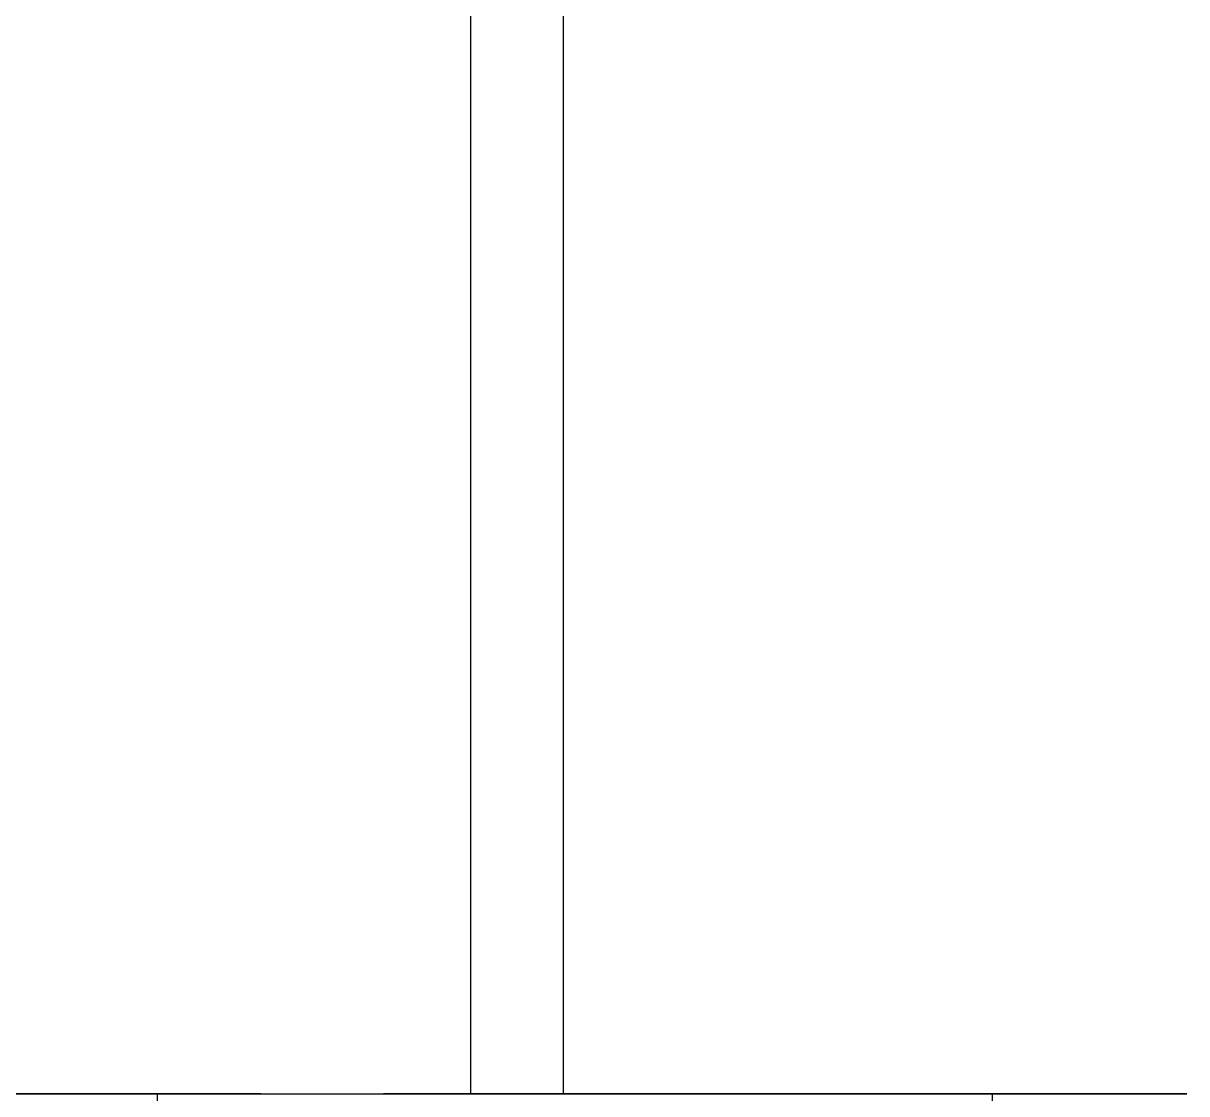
# Model space of a CAD drawing. Header units: metres. Extents: x 0 to 420, y 0 to 297.
# Drawn here: x 139.11 to 148.59, y 157.32 to 166.03 of the extents above; entities that cross this region are included whole.
import ezdxf

# ---------------------------------------------------------------- set-up
doc = ezdxf.new("R2010")
doc.units = ezdxf.units.M

msp = doc.modelspace()

# ---------------------------------------------------------------- linework, layer by layer
at = {"layer": 'DIMENSIONS', "color": 2}
for p, q in [((140.2, 157.3163), (140.2, 138.3163)), ((147, 157.3163), (147, 130.3163))]:
    msp.add_line(p, q, dxfattribs=at)
at = {"layer": 'GEOMETRY'}
for p, q in [((142.7547, 157.3163), (142.7547, 173.0643)), ((143.5097, 157.3163), (143.5097, 173.0643)), ((140.8689, 157.3163), (127.1923, 157.3163)), ((128.3649, 157.3163), (142.0415, 157.3163)), ((140.7876, 157.3163), (140.7874, 157.3163)), ((140.7874, 157.3163), (140.8088, 157.3163)), ((140.7879, 157.3163), (140.7876, 157.3163)), ((140.7881, 157.3163), (140.7879, 157.3163)), ((140.7883, 157.3163), (140.7881, 157.3163)), ((140.7888, 157.3163), (140.7883, 157.3163)), ((140.7895, 157.3163), (140.7888, 157.3163)), ((140.7903, 157.3163), (140.7895, 157.3163)), ((140.791, 157.3163), (140.7903, 157.3163)), ((140.7917, 157.3163), (140.791, 157.3163)), ((140.7928, 157.3163), (140.7917, 157.3163)), ((140.7941, 157.3163), (140.7928, 157.3163)), ((140.7953, 157.3163), (140.7941, 157.3163)), ((140.7965, 157.3163), (140.7953, 157.3163)), ((140.7978, 157.3163), (140.7965, 157.3163)), ((140.7995, 157.3163), (140.7978, 157.3163)), ((140.8012, 157.3163), (140.7995, 157.3163)), ((140.8029, 157.3163), (140.8012, 157.3163)), ((140.8046, 157.3163), (140.8029, 157.3163)), ((140.8066, 157.3163), (140.8046, 157.3163)), ((140.8088, 157.3163), (140.8066, 157.3163)), ((140.811, 157.3163), (140.8088, 157.3163)), ((140.8088, 157.3163), (140.8301, 157.3163)), ((140.8132, 157.3163), (140.811, 157.3163)), ((140.8154, 157.3163), (140.8132, 157.3163)), ((140.8181, 157.3163), (140.8154, 157.3163)), ((140.8207, 157.3163), (140.8181, 157.3163)), ((140.8234, 157.3163), (140.8207, 157.3163)), ((140.8261, 157.3163), (140.8234, 157.3163)), ((140.829, 157.3163), (140.8261, 157.3163)), ((140.8321, 157.3163), (140.829, 157.3163)), ((140.8301, 157.3163), (140.8515, 157.3163)), ((140.8353, 157.3163), (140.8321, 157.3163)), ((140.8384, 157.3163), (140.8353, 157.3163)), ((140.8415, 157.3163), (140.8384, 157.3163)), ((140.8452, 157.3163), (140.8415, 157.3163)), ((140.8488, 157.3163), (140.8452, 157.3163)), ((140.8524, 157.3163), (140.8488, 157.3163)), ((140.8515, 157.3163), (140.8729, 157.3163)), ((140.856, 157.3163), (140.8524, 157.3163)), ((140.8598, 157.3163), (140.856, 157.3163)), ((140.8639, 157.3163), (140.8598, 157.3163)), ((140.868, 157.3163), (140.8639, 157.3163)), ((140.8721, 157.3163), (140.868, 157.3163)), ((140.8689, 157.3163), (142.0415, 157.3163)), ((140.874, 157.3163), (140.8689, 157.3163)), ((140.8762, 157.3163), (140.8721, 157.3163)), ((140.8729, 157.3163), (140.9122, 157.3163)), ((140.8791, 157.3163), (140.874, 157.3163)), ((140.8807, 157.3163), (140.8762, 157.3163)), ((140.8843, 157.3163), (140.8791, 157.3163)), ((140.8853, 157.3163), (140.8807, 157.3163)), ((140.8894, 157.3163), (140.8843, 157.3163)), ((140.8898, 157.3163), (140.8853, 157.3163)), ((140.8943, 157.3163), (140.8894, 157.3163)), ((140.8944, 157.3163), (140.8898, 157.3163)), ((140.8991, 157.3163), (140.8943, 157.3163)), ((140.8991, 157.3163), (140.8944, 157.3163)), ((140.9039, 157.3163), (140.8991, 157.3163)), ((140.9041, 157.3163), (140.8991, 157.3163)), ((140.9087, 157.3163), (140.9039, 157.3163)), ((140.9092, 157.3163), (140.9041, 157.3163)), ((140.9135, 157.3163), (140.9087, 157.3163)), ((140.9142, 157.3163), (140.9092, 157.3163)), ((140.9122, 157.3163), (140.9752, 157.3163)), ((140.918, 157.3163), (140.9135, 157.3163)), ((140.9193, 157.3163), (140.9142, 157.3163)), ((140.9224, 157.3163), (140.918, 157.3163)), ((140.9246, 157.3163), (140.9193, 157.3163)), ((140.9268, 157.3163), (140.9224, 157.3163)), ((140.9301, 157.3163), (140.9246, 157.3163)), ((140.9313, 157.3163), (140.9268, 157.3163)), ((140.9356, 157.3163), (140.9301, 157.3163)), ((140.9356, 157.3163), (140.9313, 157.3163)), ((140.9397, 157.3163), (140.9356, 157.3163)), ((140.9411, 157.3163), (140.9356, 157.3163)), ((140.9438, 157.3163), (140.9397, 157.3163)), ((140.9467, 157.3163), (140.9411, 157.3163)), ((140.9479, 157.3163), (140.9438, 157.3163)), ((140.9527, 157.3163), (140.9467, 157.3163)), ((140.952, 157.3163), (140.9479, 157.3163)), ((140.9559, 157.3163), (140.952, 157.3163)), ((140.9587, 157.3163), (140.9527, 157.3163)), ((140.9596, 157.3163), (140.9559, 157.3163)), ((140.9646, 157.3163), (140.9587, 157.3163)), ((140.9633, 157.3163), (140.9596, 157.3163)), ((140.9671, 157.3163), (140.9633, 157.3163)), ((140.9706, 157.3163), (140.9646, 157.3163)), ((140.9708, 157.3163), (140.9671, 157.3163)), ((140.9768, 157.3163), (140.9706, 157.3163)), ((140.9741, 157.3163), (140.9708, 157.3163)), ((140.9775, 157.3163), (140.9741, 157.3163)), ((140.9752, 157.3163), (141.0383, 157.3163)), ((140.9833, 157.3163), (140.9768, 157.3163)), ((140.9809, 157.3163), (140.9775, 157.3163)), ((140.9842, 157.3163), (140.9809, 157.3163)), ((140.9897, 157.3163), (140.9833, 157.3163)), ((140.9874, 157.3163), (140.9842, 157.3163)), ((140.9904, 157.3163), (140.9874, 157.3163)), ((140.9961, 157.3163), (140.9897, 157.3163)), ((140.9934, 157.3163), (140.9904, 157.3163)), ((140.9964, 157.3163), (140.9934, 157.3163)), ((141.0026, 157.3163), (140.9961, 157.3163)), ((140.9993, 157.3163), (140.9964, 157.3163)), ((141.002, 157.3163), (140.9993, 157.3163)), ((141.0046, 157.3163), (141.002, 157.3163)), ((141.0026, 157.3163), (142.4424, 157.3163)), ((141.0026, 157.3163), (141.0038, 157.3163)), ((141.0038, 157.3163), (141.0051, 157.3163)), ((141.0072, 157.3163), (141.0046, 157.3163)), ((141.0051, 157.3163), (141.0063, 157.3163)), ((141.0063, 157.3163), (141.0076, 157.3163)), ((141.0098, 157.3163), (141.0072, 157.3163)), ((141.0076, 157.3163), (141.0088, 157.3163)), ((141.0088, 157.3163), (141.01, 157.3163)), ((141.0122, 157.3163), (141.0098, 157.3163)), ((141.01, 157.3163), (141.0111, 157.3163)), ((141.0111, 157.3163), (141.0123, 157.3163)), ((141.0144, 157.3163), (141.0122, 157.3163)), ((141.0123, 157.3163), (141.0135, 157.3163)), ((141.0135, 157.3163), (141.0146, 157.3163)), ((141.0167, 157.3163), (141.0144, 157.3163)), ((141.0146, 157.3163), (141.0156, 157.3163)), ((141.0156, 157.3163), (141.0167, 157.3163)), ((141.0167, 157.3163), (141.0178, 157.3163)), ((141.0189, 157.3163), (141.0167, 157.3163)), ((141.0178, 157.3163), (141.0188, 157.3163)), ((141.0188, 157.3163), (141.0198, 157.3163)), ((141.0211, 157.3163), (141.0189, 157.3163)), ((141.0198, 157.3163), (141.0208, 157.3163)), ((141.0208, 157.3163), (141.0218, 157.3163)), ((141.023, 157.3163), (141.0211, 157.3163)), ((141.0218, 157.3163), (141.0228, 157.3163)), ((141.0228, 157.3163), (141.0237, 157.3163)), ((141.0248, 157.3163), (141.023, 157.3163)), ((141.0237, 157.3163), (141.0246, 157.3163)), ((141.0246, 157.3163), (141.0255, 157.3163)), ((141.0266, 157.3163), (141.0248, 157.3163)), ((141.0255, 157.3163), (141.0264, 157.3163)), ((141.0264, 157.3163), (141.0273, 157.3163)), ((141.0284, 157.3163), (141.0266, 157.3163)), ((141.0273, 157.3163), (141.0281, 157.3163)), ((141.0281, 157.3163), (141.0289, 157.3163)), ((141.0301, 157.3163), (141.0284, 157.3163)), ((141.0289, 157.3163), (141.0297, 157.3163)), ((141.0297, 157.3163), (141.0305, 157.3163)), ((141.0316, 157.3163), (141.0301, 157.3163)), ((141.0305, 157.3163), (141.0312, 157.3163)), ((141.0312, 157.3163), (141.0319, 157.3163)), ((141.033, 157.3163), (141.0316, 157.3163)), ((141.0319, 157.3163), (141.0326, 157.3163)), ((141.0326, 157.3163), (141.0333, 157.3163)), ((141.0344, 157.3163), (141.033, 157.3163)), ((141.0333, 157.3163), (141.034, 157.3163)), ((141.034, 157.3163), (141.0346, 157.3163)), ((141.0358, 157.3163), (141.0344, 157.3163)), ((141.0346, 157.3163), (141.0353, 157.3163)), ((141.0353, 157.3163), (141.0359, 157.3163)), ((141.037, 157.3163), (141.0358, 157.3163)), ((141.0359, 157.3163), (141.0365, 157.3163)), ((141.0365, 157.3163), (141.0371, 157.3163)), ((141.038, 157.3163), (141.037, 157.3163)), ((141.0371, 157.3163), (141.0376, 157.3163)), ((141.0376, 157.3163), (141.0381, 157.3163)), ((141.039, 157.3163), (141.038, 157.3163)), ((141.0381, 157.3163), (141.0386, 157.3163)), ((141.0383, 157.3163), (141.1014, 157.3163)), ((141.0386, 157.3163), (141.0391, 157.3163)), ((141.04, 157.3163), (141.039, 157.3163)), ((141.0391, 157.3163), (141.0396, 157.3163)), ((141.0396, 157.3163), (141.04, 157.3163)), ((141.04, 157.3163), (141.0404, 157.3163)), ((141.041, 157.3163), (141.04, 157.3163)), ((141.0404, 157.3163), (141.0408, 157.3163)), ((141.0408, 157.3163), (141.0412, 157.3163)), ((141.0416, 157.3163), (141.041, 157.3163)), ((141.0412, 157.3163), (141.0416, 157.3163)), ((141.0416, 157.3163), (141.0419, 157.3163)), ((141.0422, 157.3163), (141.0416, 157.3163)), ((141.0419, 157.3163), (141.0422, 157.3163)), ((141.0422, 157.3163), (141.0426, 157.3163)), ((141.0428, 157.3163), (141.0422, 157.3163)), ((141.0426, 157.3163), (141.0428, 157.3163)), ((141.0428, 157.3163), (141.0431, 157.3163)), ((141.0434, 157.3163), (141.0428, 157.3163)), ((141.0431, 157.3163), (141.0433, 157.3163)), ((141.0433, 157.3163), (141.0435, 157.3163)), ((141.0438, 157.3163), (141.0434, 157.3163)), ((141.0435, 157.3163), (141.0438, 157.3163)), ((141.0438, 157.3163), (141.0439, 157.3163)), ((141.044, 157.3163), (141.0438, 157.3163)), ((141.0439, 157.3163), (141.0441, 157.3163)), ((141.0442, 157.3163), (141.044, 157.3163)), ((141.0441, 157.3163), (141.0442, 157.3163)), ((141.0442, 157.3163), (141.0443, 157.3163)), ((141.0444, 157.3163), (141.0442, 157.3163)), ((141.0443, 157.3163), (141.0444, 157.3163)), ((141.0444, 157.3163), (141.0445, 157.3163)), ((141.0446, 157.3163), (141.0444, 157.3163)), ((141.0445, 157.3163), (141.0445, 157.3163)), ((141.0445, 157.3163), (141.0446, 157.3163)), ((141.0446, 157.3163), (141.0446, 157.3163)), ((141.1014, 157.3163), (141.1645, 157.3163)), ((141.1645, 157.3163), (141.2606, 157.3163)), ((141.2606, 157.3163), (141.3622, 157.3163)), ((141.3622, 157.3163), (141.4638, 157.3163)), ((141.4638, 157.3163), (141.5654, 157.3163)), ((141.5654, 157.3163), (141.6766, 157.3163)), ((141.6766, 157.3163), (141.8116, 157.3163)), ((141.8116, 157.3163), (141.9467, 157.3163)), ((141.9467, 157.3163), (142.0817, 157.3163)), ((142.0569, 157.3163), (142.0415, 157.3163)), ((142.0722, 157.3163), (142.0569, 157.3163)), ((142.0875, 157.3163), (142.0722, 157.3163)), ((142.0817, 157.3163), (142.2168, 157.3163)), ((142.1029, 157.3163), (142.0875, 157.3163)), ((142.1178, 157.3163), (142.1029, 157.3163)), ((142.1321, 157.3163), (142.1178, 157.3163)), ((142.1465, 157.3163), (142.1321, 157.3163)), ((142.1608, 157.3163), (142.1465, 157.3163)), ((142.1752, 157.3163), (142.1608, 157.3163)), ((142.1886, 157.3163), (142.1752, 157.3163)), ((142.202, 157.3163), (142.1886, 157.3163)), ((142.2153, 157.3163), (142.202, 157.3163)), ((142.2286, 157.3163), (142.2153, 157.3163)), ((142.2168, 157.3163), (142.3709, 157.3163)), ((142.2417, 157.3163), (142.2286, 157.3163)), ((142.254, 157.3163), (142.2417, 157.3163)), ((142.2663, 157.3163), (142.254, 157.3163)), ((142.2785, 157.3163), (142.2663, 157.3163)), ((142.2908, 157.3163), (142.2785, 157.3163)), ((142.3024, 157.3163), (142.2908, 157.3163)), ((142.3136, 157.3163), (142.3024, 157.3163)), ((142.3115, 157.3163), (142.3114, 157.3163)), ((142.3114, 157.3163), (142.3244, 157.3163)), ((142.3182, 157.3163), (142.3114, 157.3163)), ((142.3114, 157.3163), (142.3124, 157.3163)), ((142.3117, 157.3163), (142.3115, 157.3163)), ((142.3118, 157.3163), (142.3117, 157.3163)), ((142.312, 157.3163), (142.3118, 157.3163)), ((142.3122, 157.3163), (142.312, 157.3163)), ((142.3127, 157.3163), (142.3122, 157.3163)), ((142.3124, 157.3163), (142.3134, 157.3163)), ((142.3131, 157.3163), (142.3127, 157.3163)), ((142.3136, 157.3163), (142.3131, 157.3163)), ((142.3134, 157.3163), (142.3144, 157.3163)), ((142.3248, 157.3163), (142.3136, 157.3163)), ((142.314, 157.3163), (142.3136, 157.3163)), ((142.3147, 157.3163), (142.314, 157.3163)), ((142.3144, 157.3163), (142.3155, 157.3163)), ((142.3154, 157.3163), (142.3147, 157.3163)), ((142.3162, 157.3163), (142.3154, 157.3163)), ((142.3155, 157.3163), (142.3174, 157.3163)), ((142.3169, 157.3163), (142.3162, 157.3163)), ((142.3177, 157.3163), (142.3169, 157.3163)), ((142.3174, 157.3163), (142.3204, 157.3163)), ((142.3188, 157.3163), (142.3177, 157.3163)), ((142.3249, 157.3163), (142.3182, 157.3163)), ((142.3198, 157.3163), (142.3188, 157.3163)), ((142.3208, 157.3163), (142.3198, 157.3163)), ((142.3204, 157.3163), (142.3235, 157.3163)), ((142.3219, 157.3163), (142.3208, 157.3163)), ((142.3231, 157.3163), (142.3219, 157.3163)), ((142.3244, 157.3163), (142.3231, 157.3163)), ((142.3235, 157.3163), (142.3265, 157.3163)), ((142.3258, 157.3163), (142.3244, 157.3163)), ((142.3244, 157.3163), (142.3374, 157.3163)), ((142.336, 157.3163), (142.3248, 157.3163)), ((142.3317, 157.3163), (142.3249, 157.3163)), ((142.3271, 157.3163), (142.3258, 157.3163)), ((142.3265, 157.3163), (142.3296, 157.3163)), ((142.3285, 157.3163), (142.3271, 157.3163)), ((142.3301, 157.3163), (142.3285, 157.3163)), ((142.3296, 157.3163), (142.3344, 157.3163)), ((142.3317, 157.3163), (142.3301, 157.3163)), ((142.3333, 157.3163), (142.3317, 157.3163)), ((142.3385, 157.3163), (142.3317, 157.3163)), ((142.3349, 157.3163), (142.3333, 157.3163)), ((142.3344, 157.3163), (142.3395, 157.3163)), ((142.3367, 157.3163), (142.3349, 157.3163)), ((142.347, 157.3163), (142.336, 157.3163)), ((142.3386, 157.3163), (142.3367, 157.3163)), ((142.3374, 157.3163), (142.3505, 157.3163)), ((142.351, 157.3163), (142.3385, 157.3163)), ((142.3406, 157.3163), (142.3386, 157.3163)), ((142.3395, 157.3163), (142.3446, 157.3163)), ((142.3425, 157.3163), (142.3406, 157.3163)), ((142.3444, 157.3163), (142.3425, 157.3163)), ((142.3466, 157.3163), (142.3444, 157.3163)), ((142.3446, 157.3163), (142.3496, 157.3163)), ((142.3488, 157.3163), (142.3466, 157.3163)), ((142.3571, 157.3163), (142.347, 157.3163)), ((142.351, 157.3163), (142.3488, 157.3163)), ((142.3496, 157.3163), (142.3553, 157.3163)), ((142.3505, 157.3163), (142.3635, 157.3163)), ((142.3532, 157.3163), (142.351, 157.3163)), ((142.3711, 157.3163), (142.351, 157.3163)), ((142.3555, 157.3163), (142.3532, 157.3163)), ((142.3553, 157.3163), (142.3624, 157.3163)), ((142.358, 157.3163), (142.3555, 157.3163)), ((142.3672, 157.3163), (142.3571, 157.3163)), ((142.3605, 157.3163), (142.358, 157.3163)), ((142.363, 157.3163), (142.3605, 157.3163)), ((142.3624, 157.3163), (142.3695, 157.3163)), ((142.3655, 157.3163), (142.363, 157.3163)), ((142.3635, 157.3163), (142.3874, 157.3163)), ((142.3682, 157.3163), (142.3655, 157.3163)), ((142.3773, 157.3163), (142.3672, 157.3163)), ((142.371, 157.3163), (142.3682, 157.3163)), ((142.3695, 157.3163), (142.3766, 157.3163)), ((142.3709, 157.3163), (142.5326, 157.3163)), ((142.3738, 157.3163), (142.371, 157.3163)), ((142.3913, 157.3163), (142.3711, 157.3163)), ((142.3766, 157.3163), (142.3738, 157.3163)), ((142.3794, 157.3163), (142.3766, 157.3163)), ((142.3766, 157.3163), (142.3837, 157.3163)), ((142.3875, 157.3163), (142.3773, 157.3163)), ((142.3825, 157.3163), (142.3794, 157.3163)), ((142.3856, 157.3163), (142.3825, 157.3163)), ((142.3837, 157.3163), (142.3922, 157.3163)), ((142.3886, 157.3163), (142.3856, 157.3163)), ((142.3874, 157.3163), (142.4258, 157.3163)), ((142.3969, 157.3163), (142.3875, 157.3163)), ((142.3917, 157.3163), (142.3886, 157.3163)), ((142.4114, 157.3163), (142.3913, 157.3163)), ((142.395, 157.3163), (142.3917, 157.3163)), ((142.3922, 157.3163), (142.4013, 157.3163)), ((142.3983, 157.3163), (142.395, 157.3163)), ((142.4059, 157.3163), (142.3969, 157.3163)), ((142.4017, 157.3163), (142.3983, 157.3163)), ((142.4013, 157.3163), (142.4103, 157.3163)), ((142.405, 157.3163), (142.4017, 157.3163)), ((142.4084, 157.3163), (142.405, 157.3163)), ((142.4149, 157.3163), (142.4059, 157.3163)), ((142.4121, 157.3163), (142.4084, 157.3163)), ((142.4103, 157.3163), (142.4194, 157.3163)), ((142.4316, 157.3163), (142.4114, 157.3163)), ((142.4157, 157.3163), (142.4121, 157.3163)), ((142.4238, 157.3163), (142.4149, 157.3163)), ((142.4193, 157.3163), (142.4157, 157.3163)), ((142.423, 157.3163), (142.4193, 157.3163)), ((142.4194, 157.3163), (142.4287, 157.3163)), ((142.4268, 157.3163), (142.423, 157.3163)), ((142.4328, 157.3163), (142.4238, 157.3163)), ((142.4258, 157.3163), (142.4642, 157.3163)), ((142.4307, 157.3163), (142.4268, 157.3163)), ((142.4287, 157.3163), (142.4398, 157.3163)), ((142.4346, 157.3163), (142.4307, 157.3163)), ((142.4628, 157.3163), (142.4316, 157.3163)), ((142.4406, 157.3163), (142.4328, 157.3163)), ((142.4385, 157.3163), (142.4346, 157.3163)), ((142.4424, 157.3163), (142.4385, 157.3163)), ((142.4398, 157.3163), (142.4508, 157.3163)), ((142.4485, 157.3163), (142.4406, 157.3163)), ((142.4424, 157.3163), (142.4462, 157.3163)), ((142.4462, 157.3163), (142.45, 157.3163)), ((142.4563, 157.3163), (142.4485, 157.3163)), ((142.45, 157.3163), (142.4538, 157.3163)), ((142.4508, 157.3163), (142.4618, 157.3163)), ((142.4538, 157.3163), (142.4575, 157.3163)), ((142.4641, 157.3163), (142.4563, 157.3163)), ((142.4575, 157.3163), (142.4612, 157.3163)), ((142.4612, 157.3163), (142.4647, 157.3163)), ((142.4618, 157.3163), (142.4728, 157.3163)), ((142.4958, 157.3163), (142.4628, 157.3163)), ((142.4714, 157.3163), (142.4641, 157.3163)), ((142.4642, 157.3163), (142.5027, 157.3163)), ((142.4647, 157.3163), (142.4682, 157.3163)), ((142.4682, 157.3163), (142.4717, 157.3163)), ((142.4781, 157.3163), (142.4714, 157.3163)), ((142.4717, 157.3163), (142.4752, 157.3163)), ((142.4728, 157.3163), (142.4849, 157.3163)), ((142.4752, 157.3163), (142.4785, 157.3163)), ((142.4847, 157.3163), (142.4781, 157.3163)), ((142.4785, 157.3163), (142.4817, 157.3163)), ((142.4817, 157.3163), (142.4849, 157.3163)), ((142.4914, 157.3163), (142.4847, 157.3163)), ((142.4849, 157.3163), (142.4881, 157.3163)), ((142.4849, 157.3163), (142.4978, 157.3163)), ((142.4881, 157.3163), (142.4913, 157.3163)), ((142.4913, 157.3163), (142.4942, 157.3163)), ((142.498, 157.3163), (142.4914, 157.3163)), ((142.4942, 157.3163), (142.4972, 157.3163)), ((142.5288, 157.3163), (142.4958, 157.3163)), ((142.4972, 157.3163), (142.5002, 157.3163)), ((142.4978, 157.3163), (142.5107, 157.3163)), ((142.5037, 157.3163), (142.498, 157.3163)), ((142.5002, 157.3163), (142.5031, 157.3163)), ((142.5027, 157.3163), (142.5411, 157.3163)), ((142.5031, 157.3163), (142.5059, 157.3163)), ((142.5091, 157.3163), (142.5037, 157.3163)), ((142.5059, 157.3163), (142.5085, 157.3163)), ((142.5085, 157.3163), (142.5112, 157.3163)), ((142.5146, 157.3163), (142.5091, 157.3163)), ((142.5107, 157.3163), (142.5236, 157.3163)), ((142.5112, 157.3163), (142.5139, 157.3163)), ((142.5139, 157.3163), (142.5165, 157.3163)), ((142.5201, 157.3163), (142.5146, 157.3163)), ((142.5165, 157.3163), (142.5189, 157.3163)), ((142.5189, 157.3163), (142.5213, 157.3163)), ((142.5252, 157.3163), (142.5201, 157.3163)), ((142.5213, 157.3163), (142.5237, 157.3163)), ((142.5236, 157.3163), (142.5365, 157.3163)), ((142.5237, 157.3163), (142.5261, 157.3163)), ((142.5295, 157.3163), (142.5252, 157.3163)), ((142.5261, 157.3163), (142.5284, 157.3163)), ((142.5284, 157.3163), (142.5305, 157.3163)), ((142.5618, 157.3163), (142.5288, 157.3163)), ((142.5337, 157.3163), (142.5295, 157.3163)), ((142.5305, 157.3163), (142.5326, 157.3163)), ((142.5326, 157.3163), (142.5347, 157.3163)), ((142.5326, 157.3163), (142.6943, 157.3163)), ((142.538, 157.3163), (142.5337, 157.3163)), ((142.5347, 157.3163), (142.5369, 157.3163)), ((142.5365, 157.3163), (142.5513, 157.3163)), ((142.5369, 157.3163), (142.5387, 157.3163)), ((142.5422, 157.3163), (142.538, 157.3163)), ((142.5387, 157.3163), (142.5405, 157.3163)), ((142.5405, 157.3163), (142.5424, 157.3163)), ((142.5411, 157.3163), (142.5996, 157.3163)), ((142.5456, 157.3163), (142.5422, 157.3163)), ((142.5424, 157.3163), (142.5442, 157.3163)), ((142.5442, 157.3163), (142.5459, 157.3163)), ((142.5487, 157.3163), (142.5456, 157.3163)), ((142.5459, 157.3163), (142.5475, 157.3163)), ((142.5475, 157.3163), (142.549, 157.3163)), ((142.5518, 157.3163), (142.5487, 157.3163)), ((142.549, 157.3163), (142.5506, 157.3163)), ((142.5506, 157.3163), (142.5522, 157.3163)), ((142.5513, 157.3163), (142.5661, 157.3163)), ((142.5548, 157.3163), (142.5518, 157.3163)), ((142.5522, 157.3163), (142.5535, 157.3163)), ((142.5535, 157.3163), (142.5548, 157.3163)), ((142.5548, 157.3163), (142.556, 157.3163)), ((142.5577, 157.3163), (142.5548, 157.3163)), ((142.556, 157.3163), (142.5573, 157.3163)), ((142.5573, 157.3163), (142.5585, 157.3163)), ((142.5595, 157.3163), (142.5577, 157.3163)), ((142.5585, 157.3163), (142.5595, 157.3163)), ((142.5595, 157.3163), (142.5605, 157.3163)), ((142.5614, 157.3163), (142.5595, 157.3163)), ((142.5605, 157.3163), (142.5615, 157.3163)), ((142.5632, 157.3163), (142.5614, 157.3163)), ((142.5615, 157.3163), (142.5625, 157.3163)), ((142.5982, 157.3163), (142.5618, 157.3163)), ((142.5625, 157.3163), (142.5633, 157.3163)), ((142.565, 157.3163), (142.5632, 157.3163)), ((142.5633, 157.3163), (142.564, 157.3163)), ((142.564, 157.3163), (142.5647, 157.3163)), ((142.5647, 157.3163), (142.5654, 157.3163)), ((142.5662, 157.3163), (142.565, 157.3163)), ((142.5654, 157.3163), (142.5661, 157.3163)), ((142.5661, 157.3163), (142.5665, 157.3163)), ((142.5661, 157.3163), (142.5808, 157.3163)), ((142.5668, 157.3163), (142.5662, 157.3163)), ((142.5665, 157.3163), (142.5669, 157.3163)), ((142.5674, 157.3163), (142.5668, 157.3163)), ((142.5669, 157.3163), (142.5674, 157.3163)), ((142.5674, 157.3163), (142.5678, 157.3163)), ((142.568, 157.3163), (142.5674, 157.3163)), ((142.5678, 157.3163), (142.568, 157.3163)), ((142.568, 157.3163), (142.5682, 157.3163)), ((142.5686, 157.3163), (142.568, 157.3163)), ((142.5682, 157.3163), (142.5683, 157.3163)), ((142.5683, 157.3163), (142.5685, 157.3163)), ((142.5685, 157.3163), (142.5686, 157.3163)), ((142.5808, 157.3163), (142.5956, 157.3163)), ((142.5956, 157.3163), (142.6111, 157.3163)), ((142.6432, 157.3163), (142.5982, 157.3163)), ((142.5996, 157.3163), (142.6615, 157.3163)), ((142.6111, 157.3163), (142.6277, 157.3163)), ((142.6277, 157.3163), (142.6442, 157.3163)), ((142.6882, 157.3163), (142.6432, 157.3163)), ((142.6442, 157.3163), (142.6608, 157.3163)), ((142.6608, 157.3163), (142.6773, 157.3163)), ((142.6615, 157.3163), (142.7234, 157.3163)), ((142.6773, 157.3163), (142.6954, 157.3163)), ((142.7332, 157.3163), (142.6882, 157.3163)), ((142.6943, 157.3163), (142.856, 157.3163)), ((142.6954, 157.3163), (142.7136, 157.3163)), ((142.7136, 157.3163), (142.7319, 157.3163)), ((142.7234, 157.3163), (142.7853, 157.3163)), ((142.7319, 157.3163), (142.7502, 157.3163)), ((142.7781, 157.3163), (142.7332, 157.3163)), ((142.7502, 157.3163), (142.769, 157.3163)), ((143.5097, 157.3163), (142.7547, 157.3163)), ((142.8696, 157.3163), (142.7547, 157.3163)), ((142.769, 157.3163), (142.7889, 157.3163)), ((142.8309, 157.3163), (142.7781, 157.3163)), ((142.7853, 157.3163), (142.853, 157.3163)), ((142.7889, 157.3163), (142.8088, 157.3163)), ((142.8088, 157.3163), (142.8287, 157.3163)), ((142.8287, 157.3163), (142.8487, 157.3163)), ((142.8867, 157.3163), (142.8309, 157.3163)), ((142.8487, 157.3163), (142.8697, 157.3163)), ((142.853, 157.3163), (142.9353, 157.3163)), ((142.856, 157.3163), (143.0204, 157.3163)), ((142.9844, 157.3163), (142.8696, 157.3163)), ((142.8697, 157.3163), (142.8912, 157.3163)), ((142.9425, 157.3163), (142.8867, 157.3163)), ((142.8912, 157.3163), (142.9128, 157.3163)), ((142.9128, 157.3163), (142.9343, 157.3163)), ((142.9343, 157.3163), (142.956, 157.3163)), ((142.9353, 157.3163), (143.0175, 157.3163)), ((142.9983, 157.3163), (142.9425, 157.3163)), ((142.956, 157.3163), (142.979, 157.3163)), ((142.979, 157.3163), (143.002, 157.3163)), ((143.0992, 157.3163), (142.9844, 157.3163)), ((143.0554, 157.3163), (142.9983, 157.3163)), ((143.002, 157.3163), (143.025, 157.3163)), ((143.0175, 157.3163), (143.0998, 157.3163)), ((143.0204, 157.3163), (143.2006, 157.3163)), ((143.025, 157.3163), (143.048, 157.3163)), ((143.048, 157.3163), (143.0718, 157.3163)), ((143.1206, 157.3163), (143.0554, 157.3163)), ((143.0718, 157.3163), (143.0962, 157.3163)), ((143.0962, 157.3163), (143.1206, 157.3163)), ((143.2141, 157.3163), (143.0992, 157.3163)), ((143.0998, 157.3163), (143.182, 157.3163)), ((143.1857, 157.3163), (143.1206, 157.3163)), ((143.1206, 157.3163), (143.145, 157.3163)), ((143.145, 157.3163), (143.1694, 157.3163)), ((143.1694, 157.3163), (143.238, 157.3163)), ((143.182, 157.3163), (143.2759, 157.3163)), ((143.2509, 157.3163), (143.1857, 157.3163)), ((143.2006, 157.3163), (143.3809, 157.3163)), ((143.3318, 157.3163), (143.2141, 157.3163)), ((143.238, 157.3163), (143.3067, 157.3163)), ((143.3161, 157.3163), (143.2509, 157.3163)), ((143.2759, 157.3163), (143.3744, 157.3163)), ((143.3067, 157.3163), (143.3754, 157.3163)), ((143.3856, 157.3163), (143.3161, 157.3163)), ((143.4535, 157.3163), (143.3318, 157.3163)), ((143.3744, 157.3163), (143.4729, 157.3163)), ((143.3754, 157.3163), (143.4441, 157.3163)), ((143.3809, 157.3163), (143.5612, 157.3163)), ((143.4584, 157.3163), (143.3856, 157.3163)), ((143.4441, 157.3163), (143.5157, 157.3163)), ((143.5752, 157.3163), (143.4535, 157.3163)), ((143.5313, 157.3163), (143.4584, 157.3163)), ((143.4729, 157.3163), (143.5714, 157.3163)), ((143.5797, 157.3163), (143.5097, 157.3163)), ((143.5157, 157.3163), (143.5912, 157.3163)), ((143.6041, 157.3163), (143.5313, 157.3163)), ((143.5612, 157.3163), (143.7414, 157.3163)), ((143.5714, 157.3163), (143.6715, 157.3163)), ((143.6969, 157.3163), (143.5752, 157.3163)), ((143.6496, 157.3163), (143.5797, 157.3163)), ((143.5912, 157.3163), (143.6668, 157.3163)), ((143.6769, 157.3163), (143.6041, 157.3163)), ((143.7196, 157.3163), (143.6496, 157.3163)), ((143.6668, 157.3163), (143.7423, 157.3163)), ((143.6715, 157.3163), (143.7813, 157.3163)), ((143.7555, 157.3163), (143.6769, 157.3163)), ((143.8186, 157.3163), (143.6969, 157.3163)), ((143.7895, 157.3163), (143.7196, 157.3163)), ((143.7414, 157.3163), (143.9271, 157.3163)), ((143.7423, 157.3163), (143.8179, 157.3163)), ((143.8341, 157.3163), (143.7555, 157.3163)), ((143.7813, 157.3163), (143.8911, 157.3163)), ((143.8613, 157.3163), (143.7895, 157.3163)), ((143.8179, 157.3163), (143.8976, 157.3163)), ((143.9438, 157.3163), (143.8186, 157.3163)), ((143.9127, 157.3163), (143.8341, 157.3163)), ((143.9354, 157.3163), (143.8613, 157.3163)), ((143.8911, 157.3163), (144.0009, 157.3163)), ((143.8976, 157.3163), (143.978, 157.3163)), ((143.9912, 157.3163), (143.9127, 157.3163)), ((143.9271, 157.3163), (144.1169, 157.3163)), ((144.0095, 157.3163), (143.9354, 157.3163)), ((144.0696, 157.3163), (143.9438, 157.3163)), ((143.978, 157.3163), (144.0585, 157.3163)), ((144.0714, 157.3163), (143.9912, 157.3163)), ((144.0009, 157.3163), (144.1108, 157.3163)), ((144.0836, 157.3163), (144.0095, 157.3163)), ((144.0585, 157.3163), (144.1389, 157.3163)), ((144.1954, 157.3163), (144.0696, 157.3163)), ((144.1537, 157.3163), (144.0714, 157.3163)), ((144.1577, 157.3163), (144.0836, 157.3163)), ((144.1108, 157.3163), (144.2239, 157.3163)), ((144.1169, 157.3163), (144.3067, 157.3163)), ((144.1389, 157.3163), (144.2202, 157.3163)), ((144.236, 157.3163), (144.1537, 157.3163)), ((144.234, 157.3163), (144.1577, 157.3163)), ((144.3212, 157.3163), (144.1954, 157.3163)), ((144.2202, 157.3163), (144.3034, 157.3163)), ((144.2239, 157.3163), (144.3395, 157.3163)), ((144.3106, 157.3163), (144.234, 157.3163)), ((144.3183, 157.3163), (144.236, 157.3163)), ((144.3034, 157.3163), (144.3866, 157.3163)), ((144.3067, 157.3163), (144.4965, 157.3163)), ((144.3873, 157.3163), (144.3106, 157.3163)), ((144.4006, 157.3163), (144.3183, 157.3163)), ((144.4474, 157.3163), (144.3212, 157.3163)), ((144.3395, 157.3163), (144.4551, 157.3163)), ((144.3866, 157.3163), (144.4699, 157.3163)), ((144.4639, 157.3163), (144.3873, 157.3163)), ((144.4842, 157.3163), (144.4006, 157.3163)), ((144.5746, 157.3163), (144.4474, 157.3163)), ((144.4551, 157.3163), (144.5707, 157.3163)), ((144.5408, 157.3163), (144.4639, 157.3163)), ((144.4699, 157.3163), (144.5531, 157.3163)), ((144.5681, 157.3163), (144.4842, 157.3163)), ((144.4965, 157.3163), (144.6863, 157.3163)), ((144.6182, 157.3163), (144.5408, 157.3163)), ((144.5531, 157.3163), (144.6368, 157.3163)), ((144.6519, 157.3163), (144.5681, 157.3163)), ((144.5707, 157.3163), (144.6863, 157.3163)), ((144.7017, 157.3163), (144.5746, 157.3163)), ((144.6957, 157.3163), (144.6182, 157.3163)), ((144.6368, 157.3163), (144.7206, 157.3163)), ((144.7358, 157.3163), (144.6519, 157.3163)), ((144.6863, 157.3163), (144.8019, 157.3163)), ((144.6863, 157.3163), (144.8761, 157.3163)), ((144.7731, 157.3163), (144.6957, 157.3163)), ((144.8289, 157.3163), (144.7017, 157.3163)), ((144.7206, 157.3163), (144.8045, 157.3163)), ((144.8195, 157.3163), (144.7358, 157.3163)), ((144.8506, 157.3163), (144.7731, 157.3163)), ((144.8019, 157.3163), (144.9175, 157.3163)), ((144.8045, 157.3163), (144.8883, 157.3163)), ((144.9027, 157.3163), (144.8195, 157.3163)), ((144.956, 157.3163), (144.8289, 157.3163)), ((144.9274, 157.3163), (144.8506, 157.3163)), ((144.8761, 157.3163), (145.0658, 157.3163)), ((144.8883, 157.3163), (144.972, 157.3163)), ((144.9859, 157.3163), (144.9027, 157.3163)), ((144.9175, 157.3163), (145.0331, 157.3163)), ((145.0039, 157.3163), (144.9274, 157.3163)), ((145.0821, 157.3163), (144.956, 157.3163)), ((144.972, 157.3163), (145.0543, 157.3163)), ((145.0692, 157.3163), (144.9859, 157.3163)), ((145.0805, 157.3163), (145.0039, 157.3163)), ((145.0331, 157.3163), (145.1487, 157.3163)), ((145.0543, 157.3163), (145.1365, 157.3163)), ((145.0658, 157.3163), (145.2556, 157.3163)), ((145.1524, 157.3163), (145.0692, 157.3163)), ((145.157, 157.3163), (145.0805, 157.3163)), ((145.2078, 157.3163), (145.0821, 157.3163)), ((145.1365, 157.3163), (145.2188, 157.3163)), ((145.1487, 157.3163), (145.2618, 157.3163)), ((145.2336, 157.3163), (145.1524, 157.3163)), ((145.2332, 157.3163), (145.157, 157.3163)), ((145.3334, 157.3163), (145.2078, 157.3163)), ((145.2188, 157.3163), (145.3011, 157.3163)), ((145.3071, 157.3163), (145.2332, 157.3163)), ((145.3141, 157.3163), (145.2336, 157.3163)), ((145.2556, 157.3163), (145.4454, 157.3163)), ((145.2618, 157.3163), (145.3716, 157.3163)), ((145.3011, 157.3163), (145.3813, 157.3163)), ((145.381, 157.3163), (145.3071, 157.3163)), ((145.3945, 157.3163), (145.3141, 157.3163)), ((145.4591, 157.3163), (145.3334, 157.3163)), ((145.3716, 157.3163), (145.4814, 157.3163)), ((145.455, 157.3163), (145.381, 157.3163)), ((145.3813, 157.3163), (145.4599, 157.3163)), ((145.4749, 157.3163), (145.3945, 157.3163)), ((145.4454, 157.3163), (145.6311, 157.3163)), ((145.5289, 157.3163), (145.455, 157.3163)), ((145.5841, 157.3163), (145.4591, 157.3163)), ((145.4599, 157.3163), (145.5385, 157.3163)), ((145.5547, 157.3163), (145.4749, 157.3163)), ((145.4814, 157.3163), (145.5912, 157.3163)), ((145.6004, 157.3163), (145.5289, 157.3163)), ((145.5385, 157.3163), (145.6171, 157.3163)), ((145.6302, 157.3163), (145.5547, 157.3163)), ((145.7055, 157.3163), (145.5841, 157.3163)), ((145.5912, 157.3163), (145.701, 157.3163)), ((145.6701, 157.3163), (145.6004, 157.3163)), ((145.6171, 157.3163), (145.6956, 157.3163)), ((145.7058, 157.3163), (145.6302, 157.3163)), ((145.6311, 157.3163), (145.8114, 157.3163)), ((145.7398, 157.3163), (145.6701, 157.3163)), ((145.6956, 157.3163), (145.7685, 157.3163)), ((145.701, 157.3163), (145.8011, 157.3163)), ((145.8269, 157.3163), (145.7055, 157.3163)), ((145.7813, 157.3163), (145.7058, 157.3163)), ((145.8095, 157.3163), (145.7398, 157.3163)), ((145.7685, 157.3163), (145.8413, 157.3163)), ((145.8569, 157.3163), (145.7813, 157.3163)), ((145.8011, 157.3163), (145.8996, 157.3163)), ((145.8792, 157.3163), (145.8095, 157.3163)), ((145.8114, 157.3163), (145.9917, 157.3163)), ((145.9483, 157.3163), (145.8269, 157.3163)), ((145.8413, 157.3163), (145.9141, 157.3163)), ((145.9285, 157.3163), (145.8569, 157.3163)), ((145.943, 157.3163), (145.8792, 157.3163)), ((145.8996, 157.3163), (145.9981, 157.3163)), ((145.9141, 157.3163), (145.9869, 157.3163)), ((145.9972, 157.3163), (145.9285, 157.3163)), ((146.0069, 157.3163), (145.943, 157.3163)), ((146.0697, 157.3163), (145.9483, 157.3163)), ((145.9869, 157.3163), (146.0565, 157.3163)), ((145.9917, 157.3163), (146.1719, 157.3163)), ((146.0658, 157.3163), (145.9972, 157.3163)), ((145.9981, 157.3163), (146.0966, 157.3163)), ((146.0708, 157.3163), (146.0069, 157.3163)), ((146.0565, 157.3163), (146.1216, 157.3163)), ((146.1345, 157.3163), (146.0658, 157.3163)), ((146.187, 157.3163), (146.0697, 157.3163)), ((146.1347, 157.3163), (146.0708, 157.3163)), ((146.0966, 157.3163), (146.1905, 157.3163)), ((146.1216, 157.3163), (146.1868, 157.3163)), ((146.2032, 157.3163), (146.1345, 157.3163)), ((146.1955, 157.3163), (146.1347, 157.3163)), ((146.1719, 157.3163), (146.3522, 157.3163)), ((146.1868, 157.3163), (146.252, 157.3163)), ((146.3014, 157.3163), (146.187, 157.3163)), ((146.1905, 157.3163), (146.2728, 157.3163)), ((146.2522, 157.3163), (146.1955, 157.3163)), ((146.2276, 157.3163), (146.2032, 157.3163)), ((146.252, 157.3163), (146.2276, 157.3163)), ((146.252, 157.3163), (146.3171, 157.3163)), ((146.2764, 157.3163), (146.252, 157.3163)), ((146.3088, 157.3163), (146.2522, 157.3163)), ((146.2728, 157.3163), (146.355, 157.3163)), ((146.3008, 157.3163), (146.2764, 157.3163)), ((146.3246, 157.3163), (146.3008, 157.3163)), ((146.4158, 157.3163), (146.3014, 157.3163)), ((146.3655, 157.3163), (146.3088, 157.3163)), ((146.3171, 157.3163), (146.3743, 157.3163)), ((146.3476, 157.3163), (146.3246, 157.3163)), ((146.3706, 157.3163), (146.3476, 157.3163)), ((146.3522, 157.3163), (146.5166, 157.3163)), ((146.355, 157.3163), (146.4373, 157.3163)), ((146.4222, 157.3163), (146.3655, 157.3163)), ((146.3936, 157.3163), (146.3706, 157.3163)), ((146.3743, 157.3163), (146.4301, 157.3163)), ((146.4166, 157.3163), (146.3936, 157.3163)), ((146.5303, 157.3163), (146.4158, 157.3163)), ((146.4383, 157.3163), (146.4166, 157.3163)), ((146.4716, 157.3163), (146.4222, 157.3163)), ((146.4301, 157.3163), (146.4859, 157.3163)), ((146.4373, 157.3163), (146.5195, 157.3163)), ((146.4598, 157.3163), (146.4383, 157.3163)), ((146.4813, 157.3163), (146.4598, 157.3163)), ((146.5197, 157.3163), (146.4716, 157.3163)), ((146.5028, 157.3163), (146.4813, 157.3163)), ((146.4859, 157.3163), (146.5417, 157.3163)), ((146.5239, 157.3163), (146.5028, 157.3163)), ((146.5166, 157.3163), (146.6783, 157.3163)), ((146.5195, 157.3163), (146.5873, 157.3163)), ((146.5679, 157.3163), (146.5197, 157.3163)), ((146.5438, 157.3163), (146.5239, 157.3163)), ((146.6447, 157.3163), (146.5303, 157.3163)), ((146.5417, 157.3163), (146.5944, 157.3163)), ((146.5637, 157.3163), (146.5438, 157.3163)), ((146.5837, 157.3163), (146.5637, 157.3163)), ((146.6161, 157.3163), (146.5679, 157.3163)), ((146.6036, 157.3163), (146.5837, 157.3163)), ((146.5873, 157.3163), (146.6492, 157.3163)), ((146.5944, 157.3163), (146.6394, 157.3163)), ((146.6224, 157.3163), (146.6036, 157.3163)), ((146.6616, 157.3163), (146.6161, 157.3163)), ((146.6406, 157.3163), (146.6224, 157.3163)), ((146.6394, 157.3163), (146.6844, 157.3163)), ((146.6589, 157.3163), (146.6406, 157.3163)), ((146.7495, 157.3163), (146.6447, 157.3163)), ((146.6492, 157.3163), (146.711, 157.3163)), ((146.6772, 157.3163), (146.6589, 157.3163)), ((146.7002, 157.3163), (146.6616, 157.3163)), ((146.6952, 157.3163), (146.6772, 157.3163)), ((146.6783, 157.3163), (146.84, 157.3163)), ((146.6844, 157.3163), (146.7294, 157.3163)), ((146.7118, 157.3163), (146.6952, 157.3163)), ((146.7388, 157.3163), (146.7002, 157.3163)), ((146.711, 157.3163), (146.7729, 157.3163)), ((146.7283, 157.3163), (146.7118, 157.3163)), ((146.7449, 157.3163), (146.7283, 157.3163)), ((146.7294, 157.3163), (146.7744, 157.3163)), ((146.7775, 157.3163), (146.7388, 157.3163)), ((146.7614, 157.3163), (146.7449, 157.3163)), ((146.8544, 157.3163), (146.7495, 157.3163)), ((146.777, 157.3163), (146.7614, 157.3163)), ((146.7729, 157.3163), (146.8315, 157.3163)), ((146.7744, 157.3163), (146.8108, 157.3163)), ((146.7917, 157.3163), (146.777, 157.3163)), ((146.8161, 157.3163), (146.7775, 157.3163)), ((146.8065, 157.3163), (146.7917, 157.3163)), ((146.8212, 157.3163), (146.8065, 157.3163)), ((146.8108, 157.3163), (146.8438, 157.3163)), ((146.8473, 157.3163), (146.8161, 157.3163)), ((146.836, 157.3163), (146.8212, 157.3163)), ((146.8315, 157.3163), (146.8699, 157.3163)), ((146.8489, 157.3163), (146.836, 157.3163)), ((146.84, 157.3163), (147.0017, 157.3163)), ((146.8438, 157.3163), (146.8768, 157.3163)), ((146.8755, 157.3163), (146.8473, 157.3163)), ((146.8618, 157.3163), (146.8489, 157.3163)), ((146.9593, 157.3163), (146.8544, 157.3163)), ((146.8747, 157.3163), (146.8618, 157.3163)), ((146.8699, 157.3163), (146.9083, 157.3163)), ((146.8877, 157.3163), (146.8747, 157.3163)), ((146.9038, 157.3163), (146.8755, 157.3163)), ((146.8768, 157.3163), (146.9098, 157.3163)), ((146.8998, 157.3163), (146.8877, 157.3163)), ((146.9108, 157.3163), (146.8998, 157.3163)), ((146.932, 157.3163), (146.9038, 157.3163)), ((146.9083, 157.3163), (146.9467, 157.3163)), ((146.9098, 157.3163), (146.941, 157.3163)), ((146.9218, 157.3163), (146.9108, 157.3163)), ((146.9328, 157.3163), (146.9218, 157.3163)), ((146.9587, 157.3163), (146.932, 157.3163)), ((146.9438, 157.3163), (146.9328, 157.3163)), ((146.941, 157.3163), (146.9611, 157.3163)), ((146.9532, 157.3163), (146.9438, 157.3163)), ((146.9467, 157.3163), (146.9852, 157.3163)), ((146.9622, 157.3163), (146.9532, 157.3163)), ((146.9758, 157.3163), (146.9587, 157.3163)), ((147.0642, 157.3163), (146.9593, 157.3163)), ((146.9611, 157.3163), (146.9813, 157.3163)), ((146.9713, 157.3163), (146.9622, 157.3163)), ((146.9804, 157.3163), (146.9713, 157.3163)), ((146.993, 157.3163), (146.9758, 157.3163)), ((146.9889, 157.3163), (146.9804, 157.3163)), ((146.9813, 157.3163), (147.0014, 157.3163)), ((146.9852, 157.3163), (147.0091, 157.3163)), ((146.996, 157.3163), (146.9889, 157.3163)), ((147.0102, 157.3163), (146.993, 157.3163)), ((147.0031, 157.3163), (146.996, 157.3163)), ((147.0014, 157.3163), (147.0216, 157.3163)), ((147.0017, 157.3163), (147.1558, 157.3163)), ((147.0102, 157.3163), (147.0031, 157.3163)), ((147.0091, 157.3163), (147.0221, 157.3163)), ((147.0274, 157.3163), (147.0102, 157.3163)), ((147.0172, 157.3163), (147.0102, 157.3163)), ((147.0229, 157.3163), (147.0172, 157.3163)), ((147.0216, 157.3163), (147.0341, 157.3163)), ((147.0221, 157.3163), (147.0351, 157.3163)), ((147.028, 157.3163), (147.0229, 157.3163)), ((147.0381, 157.3163), (147.0274, 157.3163)), ((147.0331, 157.3163), (147.028, 157.3163)), ((147.0382, 157.3163), (147.0331, 157.3163)), ((147.0341, 157.3163), (147.0408, 157.3163)), ((147.0351, 157.3163), (147.0482, 157.3163)), ((147.0439, 157.3163), (147.0381, 157.3163)), ((147.043, 157.3163), (147.0382, 157.3163)), ((147.0408, 157.3163), (147.0476, 157.3163)), ((147.046, 157.3163), (147.043, 157.3163)), ((147.0496, 157.3163), (147.0439, 157.3163)), ((147.0491, 157.3163), (147.046, 157.3163)), ((147.0476, 157.3163), (147.0544, 157.3163)), ((147.0482, 157.3163), (147.0612, 157.3163)), ((147.0521, 157.3163), (147.0491, 157.3163)), ((147.0554, 157.3163), (147.0496, 157.3163)), ((147.0552, 157.3163), (147.0521, 157.3163)), ((147.0544, 157.3163), (147.0612, 157.3163)), ((147.0571, 157.3163), (147.0552, 157.3163)), ((147.0612, 157.3163), (147.0554, 157.3163)), ((147.0581, 157.3163), (147.0571, 157.3163)), ((147.0591, 157.3163), (147.0581, 157.3163)), ((147.0602, 157.3163), (147.0591, 157.3163)), ((147.0612, 157.3163), (147.0602, 157.3163)), ((147.164, 157.3163), (147.0642, 157.3163)), ((147.1558, 157.3163), (147.2908, 157.3163)), ((147.257, 157.3163), (147.164, 157.3163)), ((147.35, 157.3163), (147.257, 157.3163)), ((147.2908, 157.3163), (147.4259, 157.3163)), ((147.4431, 157.3163), (147.35, 157.3163)), ((147.4259, 157.3163), (147.5609, 157.3163)), ((147.5361, 157.3163), (147.4431, 157.3163)), ((147.6172, 157.3163), (147.5361, 157.3163)), ((147.5609, 157.3163), (147.696, 157.3163)), ((147.6963, 157.3163), (147.6172, 157.3163)), ((147.696, 157.3163), (147.8071, 157.3163)), ((147.7754, 157.3163), (147.6963, 157.3163)), ((147.8545, 157.3163), (147.7754, 157.3163)), ((147.8071, 157.3163), (147.9087, 157.3163)), ((147.9291, 157.3163), (147.8545, 157.3163)), ((147.9087, 157.3163), (148.0104, 157.3163)), ((147.9926, 157.3163), (147.9291, 157.3163)), ((148.056, 157.3163), (147.9926, 157.3163)), ((148.0104, 157.3163), (148.112, 157.3163)), ((148.1194, 157.3163), (148.056, 157.3163)), ((148.112, 157.3163), (148.2081, 157.3163)), ((148.1829, 157.3163), (148.1194, 157.3163)), ((148.2341, 157.3163), (148.1829, 157.3163)), ((148.2081, 157.3163), (148.2712, 157.3163)), ((148.2804, 157.3163), (148.2341, 157.3163)), ((148.2712, 157.3163), (148.3342, 157.3163)), ((148.3268, 157.3163), (148.2804, 157.3163)), ((148.3731, 157.3163), (148.3268, 157.3163)), ((148.3342, 157.3163), (148.3973, 157.3163)), ((148.4169, 157.3163), (148.3731, 157.3163)), ((148.3973, 157.3163), (148.4604, 157.3163)), ((148.4451, 157.3163), (148.4169, 157.3163)), ((148.4733, 157.3163), (148.4451, 157.3163)), ((148.4604, 157.3163), (148.4996, 157.3163)), ((148.5015, 157.3163), (148.4733, 157.3163)), ((148.4996, 157.3163), (148.521, 157.3163)), ((148.5298, 157.3163), (148.5015, 157.3163)), ((148.521, 157.3163), (148.5424, 157.3163)), ((148.5473, 157.3163), (148.5298, 157.3163)), ((148.5424, 157.3163), (148.5638, 157.3163)), ((148.5567, 157.3163), (148.5473, 157.3163)), ((148.5662, 157.3163), (148.5567, 157.3163)), ((148.5638, 157.3163), (148.5852, 157.3163)), ((148.5757, 157.3163), (148.5662, 157.3163)), ((148.5852, 157.3163), (148.5757, 157.3163))]:
    msp.add_line(p, q, dxfattribs=at)

doc.saveas('drawing.dxf')
